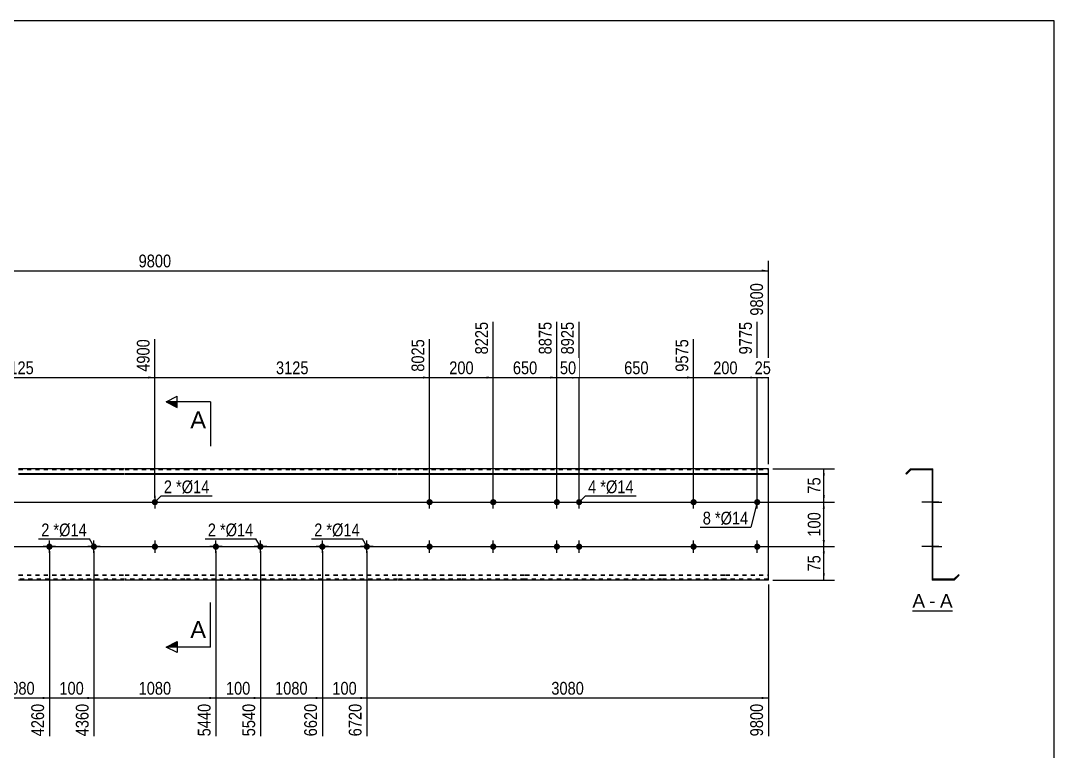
# Model space of a CAD drawing. Header units: millimetres. Extents: x -63 to 340, y -164 to 113.
# Drawn here: x 107.6 to 339.8, y -51 to 113.2 of the extents above; entities that cross this region are included whole.
import ezdxf

# ---------------------------------------------------------------- set-up
doc = ezdxf.new("R2010")
doc.units = ezdxf.units.MM
doc.linetypes.add('DXK_LINE_DOT1', pattern=[1.8814, 0.9407, -0.9407])
doc.styles.add('Arial', font='ARIAL.TTF', dxfattribs={"height": 0.2})
doc.styles.add('Arial Narrow', font='ARIALN.TTF', dxfattribs={"height": 0.2})

# ---------------------------------------------------------------- blocks, each defined once
blk = doc.blocks.new('Unknown-629082155-1911')
at = {"color": 5, "linetype": 'Continuous'}
for p, q in [((339.77, 113.17), (-60.23, 113.17)), ((339.77, -163.83), (339.77, 113.17))]:
    blk.add_line(p, q, dxfattribs=at)
blk = doc.blocks.new('Unknown-629082155-12 - 1239')
at = {"color": 7, "linetype": 'Continuous'}
blk.add_line((307.9, -19.45), (316.93, -19.45), dxfattribs=at)
at = {"color": 0, "linetype": 'Continuous'}
blk.add_wipeout([(310.74, -18.7), (310.74, -15.5), (307.9, -15.5), (307.9, -18.7)], dxfattribs=at)
blk.add_wipeout([(313.13, -18.7), (313.13, -15.5), (311.7, -15.5), (311.7, -18.7)], dxfattribs=at)
at = {"color": 96, "linetype": 'Continuous', "style": 'Arial'}
blk.add_text('A', height=3.06, dxfattribs=at).set_placement((307.9, -18.7))
at = {"color": 0, "linetype": 'Continuous'}
blk.add_wipeout([(316.93, -18.7), (316.93, -15.5), (314.09, -15.5), (314.09, -18.7)], dxfattribs=at)
at = {"color": 96, "linetype": 'Continuous', "style": 'Arial'}
for s, p in [('A', (314.09, -18.7)), ('-', (311.7, -18.7))]:
    blk.add_text(s, height=3.06, dxfattribs=at).set_placement(p)
blk = doc.blocks.new('Bolt-629082155-1223 - 1203')
at = {"linetype": 'Continuous'}
for points in [[(213.07, -5, -1), (214.47, -5, -1)], [(258.06, -5, -1), (259.46, -5, -1)]]:
    blk.add_hatch(color=3, dxfattribs=at).paths.add_polyline_path(points)
at = {"color": 3, "linetype": 'Continuous'}
for p, q in [((213.77, -6.4), (213.77, -3.6)), ((258.76, -6.4), (258.76, -3.6)), ((212.37, -5), (215.17, -5)), ((257.36, -5), (260.16, -5))]:
    blk.add_line(p, q, dxfattribs=at)
blk = doc.blocks.new('Part-629082155-1218 - 1203')
at = {"color": 2, "linetype": 'Continuous'}
for p, q in [((130.98, 12.5), (107.18, 12.5)), ((144.48, 12.5), (131.08, 12.5)), ((168.38, 12.5), (144.58, 12.5)), ((192.28, 12.5), (168.48, 12.5)), ((206.57, 12.5), (192.38, 12.5)), ((220.86, 12.5), (206.67, 12.5)), ((251.56, 12.5), (220.96, 12.5)), ((265.85, 12.5), (251.66, 12.5)), ((275.55, 12.5), (265.95, 12.5)), ((275.55, -12.5), (275.55, 12.5)), ((107.18, 11.44), (130.98, 11.44)), ((107.18, 11.3), (130.98, 11.3)), ((131.08, 11.44), (144.48, 11.44)), ((131.08, 11.3), (144.48, 11.3)), ((144.58, 11.44), (168.38, 11.44)), ((144.58, 11.3), (168.38, 11.3)), ((168.48, 11.44), (192.28, 11.44)), ((168.48, 11.3), (192.28, 11.3)), ((192.38, 11.44), (206.57, 11.44)), ((192.38, 11.3), (206.57, 11.3)), ((206.67, 11.44), (220.86, 11.44)), ((206.67, 11.3), (220.86, 11.3)), ((220.96, 11.44), (251.56, 11.44)), ((220.96, 11.3), (251.56, 11.3)), ((251.66, 11.44), (265.85, 11.44)), ((251.66, 11.3), (265.85, 11.3)), ((265.95, 11.44), (275.55, 11.44)), ((265.95, 11.3), (275.55, 11.3)), ((130.98, -12.5), (107.18, -12.5)), ((144.48, -12.5), (131.08, -12.5)), ((168.38, -12.5), (144.58, -12.5)), ((192.28, -12.5), (168.48, -12.5)), ((206.57, -12.5), (192.38, -12.5)), ((220.86, -12.5), (206.67, -12.5)), ((251.56, -12.5), (220.96, -12.5)), ((265.85, -12.5), (251.66, -12.5)), ((275.55, -12.5), (265.95, -12.5))]:
    blk.add_line(p, q, dxfattribs=at)
at = {"color": 7, "linetype": 'DXK_LINE_DOT1'}
for p, q in [((107.18, 12.3), (130.98, 12.3)), ((131.08, 12.3), (144.48, 12.3)), ((144.58, 12.3), (168.38, 12.3)), ((168.48, 12.3), (192.28, 12.3)), ((192.38, 12.3), (206.57, 12.3)), ((206.67, 12.3), (220.86, 12.3)), ((220.96, 12.3), (251.56, 12.3)), ((251.66, 12.3), (265.85, 12.3)), ((265.95, 12.3), (275.55, 12.3)), ((107.18, -11.3), (130.98, -11.3)), ((107.18, -11.44), (130.98, -11.44)), ((131.08, -11.3), (144.48, -11.3)), ((131.08, -11.44), (144.48, -11.44)), ((144.58, -11.3), (168.38, -11.3)), ((144.58, -11.44), (168.38, -11.44)), ((168.48, -11.3), (192.28, -11.3)), ((168.48, -11.44), (192.28, -11.44)), ((192.38, -11.3), (206.57, -11.3)), ((192.38, -11.44), (206.57, -11.44)), ((206.67, -11.3), (220.86, -11.3)), ((206.67, -11.44), (220.86, -11.44)), ((220.96, -11.3), (251.56, -11.3)), ((220.96, -11.44), (251.56, -11.44)), ((251.66, -11.3), (265.85, -11.3)), ((251.66, -11.44), (265.85, -11.44)), ((265.95, -11.3), (275.55, -11.3)), ((265.95, -11.44), (275.55, -11.44)), ((130.98, -12.3), (107.18, -12.3)), ((144.48, -12.3), (131.08, -12.3)), ((168.38, -12.3), (144.58, -12.3)), ((192.28, -12.3), (168.48, -12.3)), ((206.57, -12.3), (192.38, -12.3)), ((220.86, -12.3), (206.67, -12.3)), ((251.56, -12.3), (220.96, -12.3)), ((265.85, -12.3), (251.66, -12.3)), ((275.55, -12.3), (265.95, -12.3))]:
    blk.add_line(p, q, dxfattribs=at)
blk = doc.blocks.new('Bolt-629082155-1224 - 1203')
at = {"linetype": 'Continuous'}
for points in [[(213.07, 5, -1), (214.47, 5, -1)], [(258.06, 5, -1), (259.46, 5, -1)]]:
    blk.add_hatch(color=3, dxfattribs=at).paths.add_polyline_path(points)
at = {"color": 3, "linetype": 'Continuous'}
for p, q in [((212.37, 5), (215.17, 5)), ((213.77, 3.6), (213.77, 6.4)), ((257.36, 5), (260.16, 5)), ((258.76, 3.6), (258.76, 6.4))]:
    blk.add_line(p, q, dxfattribs=at)
blk = doc.blocks.new('Bolt-629082155-1225 - 1203')
at = {"linetype": 'Continuous'}
for points in [[(227.36, 5, -1), (228.76, 5, -1)], [(232.36, 5, -1), (233.76, 5, -1)], [(227.36, -5, -1), (228.76, -5, -1)], [(232.36, -5, -1), (233.76, -5, -1)]]:
    blk.add_hatch(color=3, dxfattribs=at).paths.add_polyline_path(points)
at = {"color": 3, "linetype": 'Continuous'}
for p, q in [((226.66, 5), (229.46, 5)), ((228.06, 3.6), (228.06, 6.4)), ((231.66, 5), (234.46, 5)), ((233.06, 3.6), (233.06, 6.4)), ((228.06, -6.4), (228.06, -3.6)), ((233.06, -6.4), (233.06, -3.6)), ((226.66, -5), (229.46, -5)), ((231.66, -5), (234.46, -5))]:
    blk.add_line(p, q, dxfattribs=at)
blk = doc.blocks.new('Bolt-629082155-1226 - 1203')
at = {"linetype": 'Continuous'}
for points in [[(198.77, -5, -1), (200.17, -5, -1)], [(272.35, -5, -1), (273.75, -5, -1)]]:
    blk.add_hatch(color=3, dxfattribs=at).paths.add_polyline_path(points)
at = {"color": 3, "linetype": 'Continuous'}
for p, q in [((199.47, -6.4), (199.47, -3.6)), ((273.05, -6.4), (273.05, -3.6)), ((198.07, -5), (200.87, -5)), ((271.65, -5), (274.45, -5))]:
    blk.add_line(p, q, dxfattribs=at)
blk = doc.blocks.new('Bolt-629082155-1227 - 1203')
at = {"linetype": 'Continuous'}
for points in [[(198.77, 5, -1), (200.17, 5, -1)], [(272.35, 5, -1), (273.75, 5, -1)]]:
    blk.add_hatch(color=3, dxfattribs=at).paths.add_polyline_path(points)
at = {"color": 3, "linetype": 'Continuous'}
for p, q in [((198.07, 5), (200.87, 5)), ((199.47, 3.6), (199.47, 6.4)), ((271.65, 5), (274.45, 5)), ((273.05, 3.6), (273.05, 6.4))]:
    blk.add_line(p, q, dxfattribs=at)
blk = doc.blocks.new('Bolt-629082155-1228 - 1203')
at = {"linetype": 'Continuous'}
for points in [[(138.48, 5, -1), (137.08, 5, -1)], [(138.48, -5, -1), (137.08, -5, -1)]]:
    blk.add_hatch(color=3, dxfattribs=at).paths.add_polyline_path(points)
at = {"color": 3, "linetype": 'Continuous'}
for p, q in [((136.38, 5), (139.18, 5)), ((137.78, 6.4), (137.78, 3.6)), ((137.78, -3.6), (137.78, -6.4)), ((136.38, -5), (139.18, -5))]:
    blk.add_line(p, q, dxfattribs=at)
blk = doc.blocks.new('Bolt-629082155-1230 - 1203')
at = {"linetype": 'Continuous'}
for points in [[(175.38, -5.7, -1), (175.38, -4.3, -1)], [(185.38, -5.7, -1), (185.38, -4.3, -1)]]:
    blk.add_hatch(color=3, dxfattribs=at).paths.add_polyline_path(points)
at = {"color": 3, "linetype": 'Continuous'}
for p, q in [((175.38, -6.4), (175.38, -3.6)), ((185.38, -6.4), (185.38, -3.6)), ((176.78, -5), (173.98, -5)), ((186.78, -5), (183.98, -5))]:
    blk.add_line(p, q, dxfattribs=at)
blk = doc.blocks.new('Bolt-629082155-1231 - 1203')
at = {"linetype": 'Continuous'}
for points in [[(151.48, -5.7, -1), (151.48, -4.3, -1)], [(161.48, -5.7, -1), (161.48, -4.3, -1)]]:
    blk.add_hatch(color=3, dxfattribs=at).paths.add_polyline_path(points)
at = {"color": 3, "linetype": 'Continuous'}
for p, q in [((151.48, -6.4), (151.48, -3.6)), ((161.48, -6.4), (161.48, -3.6)), ((152.88, -5), (150.08, -5)), ((162.88, -5), (160.08, -5))]:
    blk.add_line(p, q, dxfattribs=at)
blk = doc.blocks.new('Bolt-629082155-1232 - 1203')
at = {"linetype": 'Continuous'}
for points in [[(114.08, -5.7, -1), (114.08, -4.3, -1)], [(124.08, -5.7, -1), (124.08, -4.3, -1)]]:
    blk.add_hatch(color=3, dxfattribs=at).paths.add_polyline_path(points)
at = {"color": 3, "linetype": 'Continuous'}
for p, q in [((114.08, -6.4), (114.08, -3.6)), ((124.08, -6.4), (124.08, -3.6)), ((115.48, -5), (112.68, -5)), ((125.48, -5), (122.68, -5))]:
    blk.add_line(p, q, dxfattribs=at)
blk = doc.blocks.new('Part-629082155-1241 - 1239')
at = {"color": 2, "linetype": 'Continuous'}
for p, q in [((307.51, 12.5), (306.45, 11.44)), ((307.6, 12.3), (306.6, 11.3)), ((307.51, 12.5), (312.51, 12.5)), ((307.6, 12.3), (312.31, 12.3)), ((312.31, 12.3), (312.31, -12.5)), ((312.51, -12.3), (312.51, 12.5)), ((306.45, 11.44), (306.6, 11.3)), ((317.23, -12.3), (318.23, -11.3)), ((317.31, -12.5), (318.38, -11.44)), ((318.38, -11.44), (318.23, -11.3)), ((317.31, -12.5), (312.31, -12.5)), ((317.23, -12.3), (312.51, -12.3))]:
    blk.add_line(p, q, dxfattribs=at)
blk = doc.blocks.new('Bolt-629082155-1242 - 1239')
at = {"linetype": 'Continuous'}
blk.add_hatch(color=3, dxfattribs=at).paths.add_polyline_path([(312.31, -4.3), (312.31, -5.7), (312.51, -5.7), (312.51, -4.3)])
blk.add_hatch(color=3, dxfattribs=at).paths.add_polyline_path([(312.31, -4.3), (312.31, -5.7), (312.51, -5.7), (312.51, -4.3)])
at = {"color": 3, "linetype": 'Continuous'}
for p, q in [((312.51, -4.3), (312.31, -4.3)), ((312.51, -4.3), (312.31, -4.3)), ((313.31, -5), (310.01, -5)), ((313.31, -5), (310.01, -5)), ((312.51, -5.7), (312.31, -5.7)), ((312.51, -5.7), (312.31, -5.7))]:
    blk.add_line(p, q, dxfattribs=at)
blk = doc.blocks.new('Bolt-629082155-1243 - 1239')
at = {"linetype": 'Continuous'}
blk.add_hatch(color=3, dxfattribs=at).paths.add_polyline_path([(312.31, 5.7), (312.31, 4.3), (312.51, 4.3), (312.51, 5.7)])
blk.add_hatch(color=3, dxfattribs=at).paths.add_polyline_path([(312.31, 5.7), (312.31, 4.3), (312.51, 4.3), (312.51, 5.7)])
at = {"color": 3, "linetype": 'Continuous'}
for p, q in [((313.31, 5), (310.01, 5)), ((313.31, 5), (310.01, 5)), ((312.51, 5.7), (312.31, 5.7)), ((312.51, 5.7), (312.31, 5.7)), ((312.51, 4.3), (312.31, 4.3)), ((312.51, 4.3), (312.31, 4.3))]:
    blk.add_line(p, q, dxfattribs=at)
blk = doc.blocks.new('Bolt-629082155-1244 - 1239')
at = {"linetype": 'Continuous'}
blk.add_hatch(color=3, dxfattribs=at).paths.add_polyline_path([(312.31, -4.3), (312.31, -5.7), (312.51, -5.7), (312.51, -4.3)])
blk.add_hatch(color=3, dxfattribs=at).paths.add_polyline_path([(312.31, -4.3), (312.31, -5.7), (312.51, -5.7), (312.51, -4.3)])
at = {"color": 3, "linetype": 'Continuous'}
for p, q in [((312.51, -4.3), (312.31, -4.3)), ((312.51, -4.3), (312.31, -4.3)), ((313.31, -5), (310.01, -5)), ((313.31, -5), (310.01, -5)), ((312.51, -5.7), (312.31, -5.7)), ((312.51, -5.7), (312.31, -5.7))]:
    blk.add_line(p, q, dxfattribs=at)
blk = doc.blocks.new('Bolt-629082155-1245 - 1239')
at = {"linetype": 'Continuous'}
blk.add_hatch(color=3, dxfattribs=at).paths.add_polyline_path([(312.31, 5.7), (312.31, 4.3), (312.51, 4.3), (312.51, 5.7)])
blk.add_hatch(color=3, dxfattribs=at).paths.add_polyline_path([(312.31, 5.7), (312.31, 4.3), (312.51, 4.3), (312.51, 5.7)])
at = {"color": 3, "linetype": 'Continuous'}
for p, q in [((313.31, 5), (310.01, 5)), ((313.31, 5), (310.01, 5)), ((312.51, 5.7), (312.31, 5.7)), ((312.51, 5.7), (312.31, 5.7)), ((312.51, 4.3), (312.31, 4.3)), ((312.51, 4.3), (312.31, 4.3))]:
    blk.add_line(p, q, dxfattribs=at)
blk = doc.blocks.new('Bolt-629082155-1246 - 1239')
at = {"linetype": 'Continuous'}
blk.add_hatch(color=3, dxfattribs=at).paths.add_polyline_path([(312.31, -4.3), (312.31, -5.7), (312.51, -5.7), (312.51, -4.3)])
blk.add_hatch(color=3, dxfattribs=at).paths.add_polyline_path([(312.31, -4.3), (312.31, -5.7), (312.51, -5.7), (312.51, -4.3)])
at = {"color": 3, "linetype": 'Continuous'}
for p, q in [((312.51, -4.3), (312.31, -4.3)), ((312.51, -4.3), (312.31, -4.3)), ((313.34, -5), (310.04, -5)), ((313.34, -5), (310.04, -5)), ((312.51, -5.7), (312.31, -5.7)), ((312.51, -5.7), (312.31, -5.7))]:
    blk.add_line(p, q, dxfattribs=at)
blk = doc.blocks.new('Bolt-629082155-1247 - 1239')
at = {"linetype": 'Continuous'}
blk.add_hatch(color=3, dxfattribs=at).paths.add_polyline_path([(312.31, 5.7), (312.31, 4.3), (312.51, 4.3), (312.51, 5.7)])
blk.add_hatch(color=3, dxfattribs=at).paths.add_polyline_path([(312.31, 5.7), (312.31, 4.3), (312.51, 4.3), (312.51, 5.7)])
at = {"color": 3, "linetype": 'Continuous'}
for p, q in [((313.34, 5), (310.04, 5)), ((313.34, 5), (310.04, 5)), ((312.51, 5.7), (312.31, 5.7)), ((312.51, 5.7), (312.31, 5.7)), ((312.51, 4.3), (312.31, 4.3)), ((312.51, 4.3), (312.31, 4.3))]:
    blk.add_line(p, q, dxfattribs=at)
blk = doc.blocks.new('Bolt-629082155-1248 - 1239')
at = {"linetype": 'Continuous'}
for points in [[(312.31, 5.7), (312.31, 4.3), (312.51, 4.3), (312.51, 5.7)], [(312.31, 5.7), (312.31, 4.3), (312.51, 4.3), (312.51, 5.7)], [(312.31, -4.3), (312.31, -5.7), (312.51, -5.7), (312.51, -4.3)], [(312.31, -4.3), (312.31, -5.7), (312.51, -5.7), (312.51, -4.3)]]:
    blk.add_hatch(color=3, dxfattribs=at).paths.add_polyline_path(points)
at = {"color": 3, "linetype": 'Continuous'}
for p, q in [((313.84, 5), (310.04, 5)), ((313.84, 5), (310.04, 5)), ((312.51, 5.7), (312.31, 5.7)), ((312.51, 5.7), (312.31, 5.7)), ((312.51, 4.3), (312.31, 4.3)), ((312.51, 4.3), (312.31, 4.3)), ((312.51, -4.3), (312.31, -4.3)), ((312.51, -4.3), (312.31, -4.3)), ((313.84, -5), (310.04, -5)), ((313.84, -5), (310.04, -5)), ((312.51, -5.7), (312.31, -5.7)), ((312.51, -5.7), (312.31, -5.7))]:
    blk.add_line(p, q, dxfattribs=at)
blk = doc.blocks.new('Bolt-629082155-1249 - 1239')
at = {"linetype": 'Continuous'}
blk.add_hatch(color=3, dxfattribs=at).paths.add_polyline_path([(312.31, -4.3), (312.31, -5.7), (312.51, -5.7), (312.51, -4.3)])
blk.add_hatch(color=3, dxfattribs=at).paths.add_polyline_path([(312.31, -4.3), (312.31, -5.7), (312.51, -5.7), (312.51, -4.3)])
at = {"color": 3, "linetype": 'Continuous'}
for p, q in [((312.51, -4.3), (312.31, -4.3)), ((312.51, -4.3), (312.31, -4.3)), ((313.34, -5), (310.04, -5)), ((313.34, -5), (310.04, -5)), ((312.51, -5.7), (312.31, -5.7)), ((312.51, -5.7), (312.31, -5.7))]:
    blk.add_line(p, q, dxfattribs=at)
blk = doc.blocks.new('Bolt-629082155-1250 - 1239')
at = {"linetype": 'Continuous'}
blk.add_hatch(color=3, dxfattribs=at).paths.add_polyline_path([(312.31, 5.7), (312.31, 4.3), (312.51, 4.3), (312.51, 5.7)])
blk.add_hatch(color=3, dxfattribs=at).paths.add_polyline_path([(312.31, 5.7), (312.31, 4.3), (312.51, 4.3), (312.51, 5.7)])
at = {"color": 3, "linetype": 'Continuous'}
for p, q in [((313.34, 5), (310.04, 5)), ((313.34, 5), (310.04, 5)), ((312.51, 5.7), (312.31, 5.7)), ((312.51, 5.7), (312.31, 5.7)), ((312.51, 4.3), (312.31, 4.3)), ((312.51, 4.3), (312.31, 4.3))]:
    blk.add_line(p, q, dxfattribs=at)
blk = doc.blocks.new('Bolt-629082155-1251 - 1239')
at = {"linetype": 'Continuous'}
for points in [[(312.51, 4.3), (312.51, 5.7), (312.31, 5.7), (312.31, 4.3)], [(312.51, -5.7), (312.51, -4.3), (312.31, -4.3), (312.31, -5.7)]]:
    blk.add_hatch(color=3, dxfattribs=at).paths.add_polyline_path(points)
at = {"color": 3, "linetype": 'Continuous'}
for p, q in [((312.31, 5.7), (312.51, 5.7)), ((312.31, 5), (314.51, 5)), ((312.31, 4.3), (312.51, 4.3)), ((312.31, -4.3), (312.51, -4.3)), ((312.31, -5), (314.51, -5)), ((312.31, -5.7), (312.51, -5.7))]:
    blk.add_line(p, q, dxfattribs=at)
blk = doc.blocks.new('Bolt-629082155-1252 - 1239')
at = {"linetype": 'Continuous'}
for points in [[(312.31, 5.7), (312.31, 4.3), (312.51, 4.3), (312.51, 5.7)], [(312.31, 5.7), (312.31, 4.3), (312.51, 4.3), (312.51, 5.7)], [(312.31, -4.3), (312.31, -5.7), (312.51, -5.7), (312.51, -4.3)], [(312.31, -4.3), (312.31, -5.7), (312.51, -5.7), (312.51, -4.3)]]:
    blk.add_hatch(color=3, dxfattribs=at).paths.add_polyline_path(points)
at = {"color": 3, "linetype": 'Continuous'}
for p, q in [((313.81, 5), (310.01, 5)), ((313.81, 5), (310.01, 5)), ((312.51, 5.7), (312.31, 5.7)), ((312.51, 5.7), (312.31, 5.7)), ((312.51, 4.3), (312.31, 4.3)), ((312.51, 4.3), (312.31, 4.3)), ((312.51, -4.3), (312.31, -4.3)), ((312.51, -4.3), (312.31, -4.3)), ((313.81, -5), (310.01, -5)), ((313.81, -5), (310.01, -5)), ((312.51, -5.7), (312.31, -5.7)), ((312.51, -5.7), (312.31, -5.7))]:
    blk.add_line(p, q, dxfattribs=at)
blk = doc.blocks.new('Bolt-629082155-1253 - 1239')
at = {"linetype": 'Continuous'}
blk.add_hatch(color=3, dxfattribs=at).paths.add_polyline_path([(312.51, -5.7), (312.51, -4.3), (312.31, -4.3), (312.31, -5.7)])
blk.add_hatch(color=3, dxfattribs=at).paths.add_polyline_path([(312.51, -5.7), (312.51, -4.3), (312.31, -4.3), (312.31, -5.7)])
at = {"color": 3, "linetype": 'Continuous'}
for p, q in [((312.51, -4.3), (312.31, -4.3)), ((312.51, -4.3), (312.31, -4.3)), ((313.26, -5), (310.51, -5)), ((313.26, -5), (310.51, -5)), ((312.51, -5.7), (312.31, -5.7)), ((312.51, -5.7), (312.31, -5.7))]:
    blk.add_line(p, q, dxfattribs=at)
blk = doc.blocks.new('Bolt-629082155-1254 - 1239')
at = {"linetype": 'Continuous'}
blk.add_hatch(color=3, dxfattribs=at).paths.add_polyline_path([(312.51, -5.7), (312.51, -4.3), (312.31, -4.3), (312.31, -5.7)])
blk.add_hatch(color=3, dxfattribs=at).paths.add_polyline_path([(312.51, -5.7), (312.51, -4.3), (312.31, -4.3), (312.31, -5.7)])
at = {"color": 3, "linetype": 'Continuous'}
for p, q in [((312.51, -4.3), (312.31, -4.3)), ((312.51, -4.3), (312.31, -4.3)), ((313.26, -5), (310.51, -5)), ((313.26, -5), (310.51, -5)), ((312.51, -5.7), (312.31, -5.7)), ((312.51, -5.7), (312.31, -5.7))]:
    blk.add_line(p, q, dxfattribs=at)
blk = doc.blocks.new('Bolt-629082155-1255 - 1239')
at = {"linetype": 'Continuous'}
blk.add_hatch(color=3, dxfattribs=at).paths.add_polyline_path([(312.51, -5.7), (312.51, -4.3), (312.31, -4.3), (312.31, -5.7)])
blk.add_hatch(color=3, dxfattribs=at).paths.add_polyline_path([(312.51, -5.7), (312.51, -4.3), (312.31, -4.3), (312.31, -5.7)])
at = {"color": 3, "linetype": 'Continuous'}
for p, q in [((312.51, -4.3), (312.31, -4.3)), ((312.51, -4.3), (312.31, -4.3)), ((313.26, -5), (310.51, -5)), ((313.26, -5), (310.51, -5)), ((312.51, -5.7), (312.31, -5.7)), ((312.51, -5.7), (312.31, -5.7))]:
    blk.add_line(p, q, dxfattribs=at)
blk = doc.blocks.new('Bolt-629082155-1256 - 1239')
at = {"linetype": 'Continuous'}
blk.add_hatch(color=3, dxfattribs=at).paths.add_polyline_path([(312.51, -5.7), (312.51, -4.3), (312.31, -4.3), (312.31, -5.7)])
blk.add_hatch(color=3, dxfattribs=at).paths.add_polyline_path([(312.51, -5.7), (312.51, -4.3), (312.31, -4.3), (312.31, -5.7)])
at = {"color": 3, "linetype": 'Continuous'}
for p, q in [((312.51, -4.3), (312.31, -4.3)), ((312.51, -4.3), (312.31, -4.3)), ((313.26, -5), (310.51, -5)), ((313.26, -5), (310.51, -5)), ((312.51, -5.7), (312.31, -5.7)), ((312.51, -5.7), (312.31, -5.7))]:
    blk.add_line(p, q, dxfattribs=at)
blk = doc.blocks.new('StraightDimension-629082155-1279 - 1203')
at = {"linetype": 'Continuous'}
blk.add_hatch(color=7, dxfattribs=at).paths.add_polyline_path([(271.55, 33.25), (273.05, 33), (271.55, 32.75)])
at = {"color": 7, "linetype": 'Continuous'}
for p, q in [((273.05, 6), (273.05, 45.51)), ((258.76, 6), (258.76, 41.61)), ((258.76, 33), (273.05, 33))]:
    blk.add_line(p, q, dxfattribs=at)
at = {"color": 0}
blk.add_wipeout([(269.25, 33.15), (269.25, 37.35), (262.56, 37.35), (262.56, 33.15)], dxfattribs=at)
at = {"color": 0, "linetype": 'Continuous'}
blk.add_wipeout([(272.45, 46.11), (268.25, 46.11), (268.25, 37.6), (272.45, 37.6)], dxfattribs=at)
at = {"color": 3, "linetype": 'Continuous', "style": 'Arial Narrow'}
blk.add_text('9775', height=2.863, rotation=90.0002, dxfattribs=at).set_placement((271.85, 38.2))
at = {"color": 3, "style": 'Arial Narrow'}
blk.add_text('200', height=2.863, dxfattribs=at).set_placement((263.16, 33.75))
blk = doc.blocks.new('StraightDimension-629082155-1353 - 1203')
at = {"linetype": 'Continuous'}
blk.add_hatch(color=7, dxfattribs=at).paths.add_polyline_path([(173.88, -38.75), (175.38, -39), (173.88, -39.25)])
at = {"color": 7, "linetype": 'Continuous'}
for p, q in [((161.48, -6), (161.48, -47.61)), ((175.38, -6), (175.38, -47.61)), ((161.48, -39), (175.38, -39))]:
    blk.add_line(p, q, dxfattribs=at)
at = {"color": 0}
blk.add_wipeout([(172.68, -38.85), (172.68, -34.65), (164.17, -34.65), (164.17, -38.85)], dxfattribs=at)
at = {"color": 3, "style": 'Arial Narrow'}
blk.add_text('1080', height=2.863, dxfattribs=at).set_placement((164.77, -38.25))
at = {"color": 0, "linetype": 'Continuous'}
blk.add_wipeout([(174.78, -39.7), (170.58, -39.7), (170.58, -48.21), (174.78, -48.21)], dxfattribs=at)
at = {"color": 3, "linetype": 'Continuous', "style": 'Arial Narrow'}
blk.add_text('6620', height=2.863, rotation=90.0002, dxfattribs=at).set_placement((174.18, -47.61))
blk = doc.blocks.new('StraightDimension-629082155-1284 - 1203')
at = {"linetype": 'Continuous'}
blk.add_hatch(color=7, dxfattribs=at).paths.add_polyline_path([(197.97, 33.25), (199.47, 33), (197.97, 32.75)])
at = {"color": 7, "linetype": 'Continuous'}
for p, q in [((137.78, 6), (137.78, 41.61)), ((199.47, 6), (199.47, 41.61)), ((137.78, 33), (199.47, 33))]:
    blk.add_line(p, q, dxfattribs=at)
at = {"color": 0, "linetype": 'Continuous'}
blk.add_wipeout([(198.87, 42.21), (194.67, 42.21), (194.67, 33.7), (198.87, 33.7)], dxfattribs=at)
at = {"color": 0}
blk.add_wipeout([(172.88, 33.15), (172.88, 37.35), (164.37, 37.35), (164.37, 33.15)], dxfattribs=at)
at = {"color": 3, "linetype": 'Continuous', "style": 'Arial Narrow'}
blk.add_text('8025', height=2.863, rotation=90.0002, dxfattribs=at).set_placement((198.27, 34.3))
at = {"color": 3, "style": 'Arial Narrow'}
blk.add_text('3125', height=2.863, dxfattribs=at).set_placement((164.97, 33.75))
blk = doc.blocks.new('StraightDimension-629082155-1283 - 1203')
at = {"linetype": 'Continuous'}
blk.add_hatch(color=7, dxfattribs=at).paths.add_polyline_path([(212.27, 33.25), (213.77, 33), (212.27, 32.75)])
at = {"color": 7, "linetype": 'Continuous'}
for p, q in [((213.77, 6), (213.77, 45.51)), ((199.47, 6), (199.47, 41.61)), ((199.47, 33), (213.77, 33))]:
    blk.add_line(p, q, dxfattribs=at)
at = {"color": 0}
blk.add_wipeout([(209.96, 33.15), (209.96, 37.35), (203.28, 37.35), (203.28, 33.15)], dxfattribs=at)
at = {"color": 0, "linetype": 'Continuous'}
blk.add_wipeout([(213.17, 46.11), (208.97, 46.11), (208.97, 37.6), (213.17, 37.6)], dxfattribs=at)
at = {"color": 3, "linetype": 'Continuous', "style": 'Arial Narrow'}
blk.add_text('8225', height=2.863, rotation=90.0002, dxfattribs=at).set_placement((212.57, 38.2))
at = {"color": 3, "style": 'Arial Narrow'}
blk.add_text('200', height=2.863, dxfattribs=at).set_placement((203.88, 33.75))
blk = doc.blocks.new('StraightDimension-629082155-1357 - 1203')
at = {"linetype": 'Continuous'}
blk.add_hatch(color=7, dxfattribs=at).paths.add_polyline_path([(112.58, -38.75), (114.08, -39), (112.58, -39.25)])
at = {"color": 7, "linetype": 'Continuous'}
for p, q in [((100.18, -6), (100.18, -47.61)), ((114.08, -6), (114.08, -47.61)), ((100.18, -39), (114.08, -39))]:
    blk.add_line(p, q, dxfattribs=at)
at = {"color": 0}
blk.add_wipeout([(111.38, -38.85), (111.38, -34.65), (102.87, -34.65), (102.87, -38.85)], dxfattribs=at)
at = {"color": 3, "style": 'Arial Narrow'}
blk.add_text('1080', height=2.863, dxfattribs=at).set_placement((103.47, -38.25))
at = {"color": 0, "linetype": 'Continuous'}
blk.add_wipeout([(113.48, -39.7), (109.28, -39.7), (109.28, -48.21), (113.48, -48.21)], dxfattribs=at)
at = {"color": 3, "linetype": 'Continuous', "style": 'Arial Narrow'}
blk.add_text('4260', height=2.863, rotation=90.0002, dxfattribs=at).set_placement((112.88, -47.61))
blk = doc.blocks.new('StraightDimension-629082155-1282 - 1203')
at = {"linetype": 'Continuous'}
blk.add_hatch(color=7, dxfattribs=at).paths.add_polyline_path([(226.56, 33.25), (228.06, 33), (226.56, 32.75)])
at = {"color": 7, "linetype": 'Continuous'}
for p, q in [((213.77, 6), (213.77, 45.51)), ((228.06, 6), (228.06, 45.51)), ((213.77, 33), (228.06, 33))]:
    blk.add_line(p, q, dxfattribs=at)
at = {"color": 0}
blk.add_wipeout([(224.26, 33.15), (224.26, 37.35), (217.57, 37.35), (217.57, 33.15)], dxfattribs=at)
at = {"color": 0, "linetype": 'Continuous'}
blk.add_wipeout([(227.46, 46.11), (223.26, 46.11), (223.26, 37.6), (227.46, 37.6)], dxfattribs=at)
at = {"color": 3, "linetype": 'Continuous', "style": 'Arial Narrow'}
blk.add_text('8875', height=2.863, rotation=90.0002, dxfattribs=at).set_placement((226.86, 38.2))
at = {"color": 3, "style": 'Arial Narrow'}
blk.add_text('650', height=2.863, dxfattribs=at).set_placement((218.17, 33.75))
blk = doc.blocks.new('StraightDimension-629082155-1356 - 1203')
at = {"linetype": 'Continuous'}
blk.add_hatch(color=7, dxfattribs=at).paths.add_polyline_path([(122.58, -38.75), (124.08, -39), (122.58, -39.25)])
at = {"color": 7, "linetype": 'Continuous'}
for p, q in [((114.08, -6), (114.08, -47.61)), ((124.08, -6), (124.08, -47.61)), ((114.08, -39), (124.08, -39))]:
    blk.add_line(p, q, dxfattribs=at)
at = {"color": 0}
blk.add_wipeout([(122.42, -38.85), (122.42, -34.65), (115.73, -34.65), (115.73, -38.85)], dxfattribs=at)
at = {"color": 3, "style": 'Arial Narrow'}
blk.add_text('100', height=2.863, dxfattribs=at).set_placement((116.33, -38.25))
at = {"color": 0, "linetype": 'Continuous'}
blk.add_wipeout([(123.48, -39.7), (119.28, -39.7), (119.28, -48.21), (123.48, -48.21)], dxfattribs=at)
at = {"color": 3, "linetype": 'Continuous', "style": 'Arial Narrow'}
blk.add_text('4360', height=2.863, rotation=90.0002, dxfattribs=at).set_placement((122.88, -47.61))
blk = doc.blocks.new('StraightDimension-629082155-1419 - 1203')
at = {"linetype": 'Continuous'}
blk.add_hatch(color=7, dxfattribs=at).paths.add_polyline_path([(274.05, 57.25), (275.55, 57), (274.05, 56.75)])
at = {"color": 7, "linetype": 'Continuous'}
for p, q in [((275.55, 13.5), (275.55, 59.25)), ((0, 57), (275.55, 57))]:
    blk.add_line(p, q, dxfattribs=at)
at = {"color": 0}
blk.add_wipeout([(142.03, 57.15), (142.03, 61.35), (133.52, 61.35), (133.52, 57.15)], dxfattribs=at)
at = {"color": 3, "style": 'Arial Narrow'}
blk.add_text('9800', height=2.863, dxfattribs=at).set_placement((134.12, 57.75))
blk = doc.blocks.new('StraightDimension-629082155-1355 - 1203')
at = {"linetype": 'Continuous'}
blk.add_hatch(color=7, dxfattribs=at).paths.add_polyline_path([(149.98, -38.75), (151.48, -39), (149.98, -39.25)])
at = {"color": 7, "linetype": 'Continuous'}
for p, q in [((124.08, -6), (124.08, -47.61)), ((151.48, -6), (151.48, -47.61)), ((124.08, -39), (151.48, -39))]:
    blk.add_line(p, q, dxfattribs=at)
at = {"color": 0}
blk.add_wipeout([(142.03, -38.85), (142.03, -34.65), (133.52, -34.65), (133.52, -38.85)], dxfattribs=at)
at = {"color": 0, "linetype": 'Continuous'}
blk.add_wipeout([(150.88, -39.7), (146.68, -39.7), (146.68, -48.21), (150.88, -48.21)], dxfattribs=at)
at = {"color": 3, "style": 'Arial Narrow'}
blk.add_text('1080', height=2.863, dxfattribs=at).set_placement((134.12, -38.25))
at = {"color": 3, "linetype": 'Continuous', "style": 'Arial Narrow'}
blk.add_text('5440', height=2.863, rotation=90.0002, dxfattribs=at).set_placement((150.28, -47.61))
blk = doc.blocks.new('StraightDimension-629082155-1280 - 1203')
at = {"linetype": 'Continuous'}
blk.add_hatch(color=7, dxfattribs=at).paths.add_polyline_path([(257.26, 33.25), (258.76, 33), (257.26, 32.75)])
at = {"color": 7, "linetype": 'Continuous'}
for p, q in [((233.06, 6), (233.06, 45.51)), ((258.76, 6), (258.76, 41.61)), ((233.06, 33), (258.76, 33))]:
    blk.add_line(p, q, dxfattribs=at)
at = {"color": 0, "linetype": 'Continuous'}
blk.add_wipeout([(258.16, 42.21), (253.96, 42.21), (253.96, 33.7), (258.16, 33.7)], dxfattribs=at)
at = {"color": 0}
blk.add_wipeout([(249.25, 33.15), (249.25, 37.35), (242.57, 37.35), (242.57, 33.15)], dxfattribs=at)
at = {"color": 3, "linetype": 'Continuous', "style": 'Arial Narrow'}
blk.add_text('9575', height=2.863, rotation=90.0002, dxfattribs=at).set_placement((257.56, 34.3))
at = {"color": 3, "style": 'Arial Narrow'}
blk.add_text('650', height=2.863, dxfattribs=at).set_placement((243.17, 33.75))
blk = doc.blocks.new('StraightDimension-629082155-1354 - 1203')
at = {"linetype": 'Continuous'}
blk.add_hatch(color=7, dxfattribs=at).paths.add_polyline_path([(159.98, -38.75), (161.48, -39), (159.98, -39.25)])
at = {"color": 7, "linetype": 'Continuous'}
for p, q in [((151.48, -6), (151.48, -47.61)), ((161.48, -6), (161.48, -47.61)), ((151.48, -39), (161.48, -39))]:
    blk.add_line(p, q, dxfattribs=at)
at = {"color": 0}
blk.add_wipeout([(159.82, -38.85), (159.82, -34.65), (153.13, -34.65), (153.13, -38.85)], dxfattribs=at)
at = {"color": 3, "style": 'Arial Narrow'}
blk.add_text('100', height=2.863, dxfattribs=at).set_placement((153.73, -38.25))
at = {"color": 0, "linetype": 'Continuous'}
blk.add_wipeout([(160.88, -39.7), (156.68, -39.7), (156.68, -48.21), (160.88, -48.21)], dxfattribs=at)
at = {"color": 3, "linetype": 'Continuous', "style": 'Arial Narrow'}
blk.add_text('5540', height=2.863, rotation=90.0002, dxfattribs=at).set_placement((160.28, -47.61))
blk = doc.blocks.new('StraightDimension-629082155-1387 - 1203')
at = {"linetype": 'Continuous'}
for points in [[(287.75, 11), (288, 12.5), (288.25, 11)], [(288.25, 6.5), (288, 5), (287.75, 6.5)]]:
    blk.add_hatch(color=7, dxfattribs=at).paths.add_polyline_path(points)
at = {"color": 7, "linetype": 'Continuous'}
for p, q in [((276.55, 12.5), (290.4, 12.5)), ((288, 5), (288, 12.5)), ((77.08, 5), (290.4, 5))]:
    blk.add_line(p, q, dxfattribs=at)
at = {"color": 0}
blk.add_wipeout([(287.85, 11.18), (283.65, 11.18), (283.65, 6.32), (287.85, 6.32)], dxfattribs=at)
at = {"color": 3, "style": 'Arial Narrow'}
blk.add_text('75', height=2.863, rotation=90.0002, dxfattribs=at).set_placement((287.25, 6.92))
blk = doc.blocks.new('StraightDimension-629082155-1388 - 1203')
at = {"linetype": 'Continuous'}
for points in [[(287.75, 3.5), (288, 5), (288.25, 3.5)], [(288.25, -3.5), (288, -5), (287.75, -3.5)]]:
    blk.add_hatch(color=7, dxfattribs=at).paths.add_polyline_path(points)
at = {"color": 7, "linetype": 'Continuous'}
for p, q in [((77.08, 5), (290.4, 5)), ((288, -5), (288, 5)), ((77.08, -5), (290.4, -5))]:
    blk.add_line(p, q, dxfattribs=at)
at = {"color": 0}
blk.add_wipeout([(287.85, 3.34), (283.65, 3.34), (283.65, -3.34), (287.85, -3.34)], dxfattribs=at)
at = {"color": 3, "style": 'Arial Narrow'}
blk.add_text('100', height=2.863, rotation=90.0002, dxfattribs=at).set_placement((287.25, -2.74))
blk = doc.blocks.new('StraightDimension-629082155-1389 - 1203')
at = {"linetype": 'Continuous'}
for points in [[(287.75, -6.5), (288, -5), (288.25, -6.5)], [(288.25, -11), (288, -12.5), (287.75, -11)]]:
    blk.add_hatch(color=7, dxfattribs=at).paths.add_polyline_path(points)
at = {"color": 7, "linetype": 'Continuous'}
for p, q in [((77.08, -5), (290.4, -5)), ((288, -12.5), (288, -5)), ((276.55, -12.5), (290.4, -12.5))]:
    blk.add_line(p, q, dxfattribs=at)
at = {"color": 0}
blk.add_wipeout([(287.85, -6.32), (283.65, -6.32), (283.65, -11.18), (287.85, -11.18)], dxfattribs=at)
at = {"color": 3, "style": 'Arial Narrow'}
blk.add_text('75', height=2.863, rotation=90.0002, dxfattribs=at).set_placement((287.25, -10.58))
blk = doc.blocks.new('StraightDimension-629082155-1285 - 1203')
at = {"linetype": 'Continuous'}
blk.add_hatch(color=7, dxfattribs=at).paths.add_polyline_path([(136.28, 33.25), (137.78, 33), (136.28, 32.75)])
at = {"color": 7, "linetype": 'Continuous'}
for p, q in [((76.08, 6), (76.08, 45.51)), ((137.78, 6), (137.78, 41.61)), ((76.08, 33), (137.78, 33))]:
    blk.add_line(p, q, dxfattribs=at)
at = {"color": 0, "linetype": 'Continuous'}
blk.add_wipeout([(137.18, 42.21), (132.98, 42.21), (132.98, 33.7), (137.18, 33.7)], dxfattribs=at)
at = {"color": 0}
blk.add_wipeout([(111.18, 33.15), (111.18, 37.35), (102.67, 37.35), (102.67, 33.15)], dxfattribs=at)
at = {"color": 3, "linetype": 'Continuous', "style": 'Arial Narrow'}
blk.add_text('4900', height=2.863, rotation=90.0002, dxfattribs=at).set_placement((136.58, 34.3))
at = {"color": 3, "style": 'Arial Narrow'}
blk.add_text('3125', height=2.863, dxfattribs=at).set_placement((103.27, 33.75))
blk = doc.blocks.new('StraightDimension-629082155-1278 - 1203')
at = {"linetype": 'Continuous'}
blk.add_hatch(color=7, dxfattribs=at).paths.add_polyline_path([(274.05, 33.25), (275.55, 33), (274.05, 32.75)])
at = {"color": 7, "linetype": 'Continuous'}
for p, q in [((275.55, 13.5), (275.55, 54.21)), ((273.05, 6), (273.05, 45.51)), ((273.05, 33), (275.55, 33))]:
    blk.add_line(p, q, dxfattribs=at)
at = {"color": 0, "linetype": 'Continuous'}
blk.add_wipeout([(274.95, 54.81), (270.75, 54.81), (270.75, 46.3), (274.95, 46.3)], dxfattribs=at)
at = {"color": 0}
blk.add_wipeout([(276.73, 33.15), (276.73, 37.35), (271.87, 37.35), (271.87, 33.15)], dxfattribs=at)
at = {"color": 3, "linetype": 'Continuous', "style": 'Arial Narrow'}
blk.add_text('9800', height=2.863, rotation=90.0002, dxfattribs=at).set_placement((274.35, 46.9))
at = {"color": 3, "style": 'Arial Narrow'}
blk.add_text('25', height=2.863, dxfattribs=at).set_placement((272.47, 33.75))
blk = doc.blocks.new('StraightDimension-629082155-1281 - 1203')
at = {"linetype": 'Continuous'}
blk.add_hatch(color=7, dxfattribs=at).paths.add_polyline_path([(231.56, 33.25), (233.06, 33), (231.56, 32.75)])
at = {"color": 7, "linetype": 'Continuous'}
for p, q in [((228.06, 6), (228.06, 45.51)), ((233.06, 6), (233.06, 45.51)), ((228.06, 33), (233.06, 33))]:
    blk.add_line(p, q, dxfattribs=at)
at = {"color": 0}
blk.add_wipeout([(232.99, 33.15), (232.99, 37.35), (228.13, 37.35), (228.13, 33.15)], dxfattribs=at)
at = {"color": 0, "linetype": 'Continuous'}
blk.add_wipeout([(232.46, 46.11), (228.26, 46.11), (228.26, 37.6), (232.46, 37.6)], dxfattribs=at)
at = {"color": 3, "linetype": 'Continuous', "style": 'Arial Narrow'}
blk.add_text('8925', height=2.863, rotation=90.0002, dxfattribs=at).set_placement((231.86, 38.2))
at = {"color": 3, "style": 'Arial Narrow'}
blk.add_text('50', height=2.863, dxfattribs=at).set_placement((228.73, 33.75))
blk = doc.blocks.new('StraightDimension-629082155-1351 - 1203')
at = {"linetype": 'Continuous'}
blk.add_hatch(color=7, dxfattribs=at).paths.add_polyline_path([(274.05, -38.75), (275.55, -39), (274.05, -39.25)])
at = {"color": 7, "linetype": 'Continuous'}
for p, q in [((185.38, -6), (185.38, -47.61)), ((275.55, -13.5), (275.55, -47.61)), ((185.38, -39), (275.55, -39))]:
    blk.add_line(p, q, dxfattribs=at)
at = {"color": 0}
blk.add_wipeout([(234.72, -38.85), (234.72, -34.65), (226.21, -34.65), (226.21, -38.85)], dxfattribs=at)
at = {"color": 0, "linetype": 'Continuous'}
blk.add_wipeout([(274.95, -39.7), (270.75, -39.7), (270.75, -48.21), (274.95, -48.21)], dxfattribs=at)
at = {"color": 3, "style": 'Arial Narrow'}
blk.add_text('3080', height=2.863, dxfattribs=at).set_placement((226.81, -38.25))
at = {"color": 3, "linetype": 'Continuous', "style": 'Arial Narrow'}
blk.add_text('9800', height=2.863, rotation=90.0002, dxfattribs=at).set_placement((274.35, -47.61))
blk = doc.blocks.new('StraightDimension-629082155-1352 - 1203')
at = {"linetype": 'Continuous'}
blk.add_hatch(color=7, dxfattribs=at).paths.add_polyline_path([(183.88, -38.75), (185.38, -39), (183.88, -39.25)])
at = {"color": 7, "linetype": 'Continuous'}
for p, q in [((175.38, -6), (175.38, -47.61)), ((185.38, -6), (185.38, -47.61)), ((175.38, -39), (185.38, -39))]:
    blk.add_line(p, q, dxfattribs=at)
at = {"color": 0}
blk.add_wipeout([(183.72, -38.85), (183.72, -34.65), (177.03, -34.65), (177.03, -38.85)], dxfattribs=at)
at = {"color": 3, "style": 'Arial Narrow'}
blk.add_text('100', height=2.863, dxfattribs=at).set_placement((177.63, -38.25))
at = {"color": 0, "linetype": 'Continuous'}
blk.add_wipeout([(184.78, -39.7), (180.58, -39.7), (180.58, -48.21), (184.78, -48.21)], dxfattribs=at)
at = {"color": 3, "linetype": 'Continuous', "style": 'Arial Narrow'}
blk.add_text('6720', height=2.863, rotation=90.0002, dxfattribs=at).set_placement((184.18, -47.61))
blk = doc.blocks.new('SectionMark-629082155-1276 - 1203')
at = {"linetype": 'Continuous'}
for points in [[(142.78, 27.55), (142.78, 26.3), (140.28, 27.55)], [(142.78, -26.3), (142.78, -27.55), (140.28, -27.55)]]:
    blk.add_hatch(color=30, dxfattribs=at).paths.add_polyline_path(points)
at = {"color": 30, "linetype": 'Continuous'}
for p, q in [((140.28, 27.55), (142.78, 28.8)), ((142.78, 26.3), (142.78, 28.8)), ((150.28, 27.55), (140.28, 27.55)), ((140.28, 27.55), (142.78, 26.3)), ((140.28, -27.55), (142.78, -26.3)), ((150.28, -27.55), (140.28, -27.55)), ((142.78, -28.8), (140.28, -27.55)), ((142.78, -26.3), (142.78, -28.8))]:
    blk.add_line(p, q, dxfattribs=at)
at = {"color": 0, "linetype": 'Continuous'}
for points in [[(149.28, 21.55), (149.28, 25.55), (145.72, 25.55), (145.72, 21.55)], [(149.28, -25.55), (149.28, -21.55), (145.72, -21.55), (145.72, -25.55)]]:
    blk.add_wipeout(points, dxfattribs=at)
at = {"color": 30, "linetype": 'Continuous'}
for p, q in [((150.28, 27.55), (150.28, 17.55)), ((150.28, -27.55), (150.28, -17.55))]:
    blk.add_line(p, q, dxfattribs=at)
at = {"color": 96, "linetype": 'Continuous', "style": 'Arial'}
for p in [(145.72, 21.55), (145.72, -25.55)]:
    blk.add_text('A', height=3.82, dxfattribs=at).set_placement(p)
blk = doc.blocks.new('MarkSet-629082155-1444 - 1203')
at = {"color": 0}
blk.add_wipeout([(262.65, -0.01), (262.65, 2.99), (260.82, 2.99), (260.82, -0.01)], dxfattribs=at)
blk.add_wipeout([(262.65, -0.01), (262.65, 2.99), (260.82, 2.99), (260.82, -0.01)], dxfattribs=at)
blk.add_wipeout([(264.82, -0.01), (264.82, 2.99), (263.55, 2.99), (263.55, -0.01)], dxfattribs=at)
blk.add_wipeout([(264.82, -0.01), (264.82, 2.99), (263.55, 2.99), (263.55, -0.01)], dxfattribs=at)
at = {"color": 3, "style": 'Arial Narrow'}
blk.add_text('8', height=2.86, dxfattribs=at).set_placement((260.82, -0.01))
at = {"color": 0}
blk.add_wipeout([(271.04, -0.01), (271.04, 2.99), (264.82, 2.99), (264.82, -0.01)], dxfattribs=at)
blk.add_wipeout([(271.04, -0.01), (271.04, 2.99), (264.82, 2.99), (264.82, -0.01)], dxfattribs=at)
at = {"color": 7, "linetype": 'Continuous'}
for p in [(273.05, 5), (260.22, -0.61)]:
    blk.add_line(p, (271.64, -0.61), dxfattribs=at)
at = {"color": 3, "style": 'Arial Narrow'}
for s, height, p in [('*', 2.86, (263.55, -0.01)), ('Ø14', 2.863, (264.82, -0.01))]:
    blk.add_text(s, height=height, dxfattribs=at).set_placement(p)
blk = doc.blocks.new('Mark-629082155-1449 - 1203')
at = {"color": 0}
blk.add_wipeout([(236.9, 7.01), (236.9, 10.01), (235.07, 10.01), (235.07, 7.01)], dxfattribs=at)
blk.add_wipeout([(236.9, 7.01), (236.9, 10.01), (235.07, 10.01), (235.07, 7.01)], dxfattribs=at)
at = {"color": 7, "linetype": 'Continuous'}
blk.add_line((233.06, 5), (234.47, 6.41), dxfattribs=at)
at = {"color": 0}
blk.add_wipeout([(239.08, 7.01), (239.08, 10.01), (237.8, 10.01), (237.8, 7.01)], dxfattribs=at)
blk.add_wipeout([(239.08, 7.01), (239.08, 10.01), (237.8, 10.01), (237.8, 7.01)], dxfattribs=at)
at = {"color": 3, "style": 'Arial Narrow'}
blk.add_text('4', height=2.86, dxfattribs=at).set_placement((235.07, 7.01))
at = {"color": 0}
blk.add_wipeout([(245.29, 7.01), (245.29, 10.01), (239.08, 10.01), (239.08, 7.01)], dxfattribs=at)
blk.add_wipeout([(245.29, 7.01), (245.29, 10.01), (239.08, 10.01), (239.08, 7.01)], dxfattribs=at)
at = {"color": 7, "linetype": 'Continuous'}
blk.add_line((234.47, 6.41), (245.89, 6.41), dxfattribs=at)
at = {"color": 3, "style": 'Arial Narrow'}
for s, height, p in [('*', 2.86, (237.8, 7.01)), ('Ø14', 2.863, (239.08, 7.01))]:
    blk.add_text(s, height=height, dxfattribs=at).set_placement(p)
blk = doc.blocks.new('Mark-629082155-1450 - 1203')
at = {"color": 0}
blk.add_wipeout([(141.62, 7.01), (141.62, 10.01), (139.79, 10.01), (139.79, 7.01)], dxfattribs=at)
blk.add_wipeout([(141.62, 7.01), (141.62, 10.01), (139.79, 10.01), (139.79, 7.01)], dxfattribs=at)
at = {"color": 7, "linetype": 'Continuous'}
blk.add_line((137.78, 5), (139.19, 6.41), dxfattribs=at)
at = {"color": 0}
blk.add_wipeout([(143.8, 7.01), (143.8, 10.01), (142.52, 10.01), (142.52, 7.01)], dxfattribs=at)
blk.add_wipeout([(143.8, 7.01), (143.8, 10.01), (142.52, 10.01), (142.52, 7.01)], dxfattribs=at)
at = {"color": 3, "style": 'Arial Narrow'}
blk.add_text('2', height=2.86, dxfattribs=at).set_placement((139.79, 7.01))
at = {"color": 0}
blk.add_wipeout([(150.01, 7.01), (150.01, 10.01), (143.8, 10.01), (143.8, 7.01)], dxfattribs=at)
blk.add_wipeout([(150.01, 7.01), (150.01, 10.01), (143.8, 10.01), (143.8, 7.01)], dxfattribs=at)
at = {"color": 7, "linetype": 'Continuous'}
blk.add_line((139.19, 6.41), (150.61, 6.41), dxfattribs=at)
at = {"color": 3, "style": 'Arial Narrow'}
for s, height, p in [('*', 2.86, (142.52, 7.01)), ('Ø14', 2.863, (143.8, 7.01))]:
    blk.add_text(s, height=height, dxfattribs=at).set_placement(p)
blk = doc.blocks.new('Mark-629082155-1452 - 1203')
at = {"color": 0}
blk.add_wipeout([(175.38, -2.67), (175.38, 0.33), (173.56, 0.33), (173.56, -2.67)], dxfattribs=at)
blk.add_wipeout([(175.38, -2.67), (175.38, 0.33), (173.56, 0.33), (173.56, -2.67)], dxfattribs=at)
blk.add_wipeout([(177.56, -2.67), (177.56, 0.33), (176.28, 0.33), (176.28, -2.67)], dxfattribs=at)
blk.add_wipeout([(177.56, -2.67), (177.56, 0.33), (176.28, 0.33), (176.28, -2.67)], dxfattribs=at)
at = {"color": 3, "style": 'Arial Narrow'}
blk.add_text('2', height=2.86, dxfattribs=at).set_placement((173.56, -2.67))
at = {"color": 0}
blk.add_wipeout([(183.78, -2.67), (183.78, 0.33), (177.56, 0.33), (177.56, -2.67)], dxfattribs=at)
blk.add_wipeout([(183.78, -2.67), (183.78, 0.33), (177.56, 0.33), (177.56, -2.67)], dxfattribs=at)
at = {"color": 7, "linetype": 'Continuous'}
for p in [(172.96, -3.27), (185.38, -5)]:
    blk.add_line(p, (184.38, -3.27), dxfattribs=at)
at = {"color": 3, "style": 'Arial Narrow'}
for s, height, p in [('*', 2.86, (176.28, -2.67)), ('Ø14', 2.863, (177.56, -2.67))]:
    blk.add_text(s, height=height, dxfattribs=at).set_placement(p)
blk = doc.blocks.new('Mark-629082155-1453 - 1203')
at = {"color": 0}
blk.add_wipeout([(151.48, -2.67), (151.48, 0.33), (149.66, 0.33), (149.66, -2.67)], dxfattribs=at)
blk.add_wipeout([(151.48, -2.67), (151.48, 0.33), (149.66, 0.33), (149.66, -2.67)], dxfattribs=at)
blk.add_wipeout([(153.66, -2.67), (153.66, 0.33), (152.38, 0.33), (152.38, -2.67)], dxfattribs=at)
blk.add_wipeout([(153.66, -2.67), (153.66, 0.33), (152.38, 0.33), (152.38, -2.67)], dxfattribs=at)
at = {"color": 3, "style": 'Arial Narrow'}
blk.add_text('2', height=2.86, dxfattribs=at).set_placement((149.66, -2.67))
at = {"color": 0}
blk.add_wipeout([(159.88, -2.67), (159.88, 0.33), (153.66, 0.33), (153.66, -2.67)], dxfattribs=at)
blk.add_wipeout([(159.88, -2.67), (159.88, 0.33), (153.66, 0.33), (153.66, -2.67)], dxfattribs=at)
at = {"color": 7, "linetype": 'Continuous'}
for p in [(149.06, -3.27), (161.48, -5)]:
    blk.add_line(p, (160.48, -3.27), dxfattribs=at)
at = {"color": 3, "style": 'Arial Narrow'}
for s, height, p in [('*', 2.86, (152.38, -2.67)), ('Ø14', 2.863, (153.66, -2.67))]:
    blk.add_text(s, height=height, dxfattribs=at).set_placement(p)
blk = doc.blocks.new('Mark-629082155-1454 - 1203')
at = {"color": 0}
blk.add_wipeout([(114.08, -2.67), (114.08, 0.33), (112.26, 0.33), (112.26, -2.67)], dxfattribs=at)
blk.add_wipeout([(114.08, -2.67), (114.08, 0.33), (112.26, 0.33), (112.26, -2.67)], dxfattribs=at)
blk.add_wipeout([(116.26, -2.67), (116.26, 0.33), (114.98, 0.33), (114.98, -2.67)], dxfattribs=at)
blk.add_wipeout([(116.26, -2.67), (116.26, 0.33), (114.98, 0.33), (114.98, -2.67)], dxfattribs=at)
at = {"color": 3, "style": 'Arial Narrow'}
blk.add_text('2', height=2.86, dxfattribs=at).set_placement((112.26, -2.67))
at = {"color": 0}
blk.add_wipeout([(122.48, -2.67), (122.48, 0.33), (116.26, 0.33), (116.26, -2.67)], dxfattribs=at)
blk.add_wipeout([(122.48, -2.67), (122.48, 0.33), (116.26, 0.33), (116.26, -2.67)], dxfattribs=at)
at = {"color": 7, "linetype": 'Continuous'}
for p in [(111.66, -3.27), (124.08, -5)]:
    blk.add_line(p, (123.08, -3.27), dxfattribs=at)
at = {"color": 3, "style": 'Arial Narrow'}
for s, height, p in [('*', 2.86, (114.98, -2.67)), ('Ø14', 2.863, (116.26, -2.67))]:
    blk.add_text(s, height=height, dxfattribs=at).set_placement(p)

msp = doc.modelspace()

# ---------------------------------------------------------------- block references
for name in ['Unknown-629082155-1911', 'Part-629082155-1218 - 1203', 'Part-629082155-1241 - 1239', 'Bolt-629082155-1228 - 1203', 'Bolt-629082155-1227 - 1203', 'Bolt-629082155-1224 - 1203', 'Bolt-629082155-1225 - 1203', 'Bolt-629082155-1243 - 1239', 'Bolt-629082155-1245 - 1239', 'Bolt-629082155-1252 - 1239', 'Bolt-629082155-1247 - 1239', 'Bolt-629082155-1248 - 1239', 'Bolt-629082155-1250 - 1239', 'Bolt-629082155-1251 - 1239', 'Bolt-629082155-1232 - 1203', 'Bolt-629082155-1231 - 1203', 'Bolt-629082155-1230 - 1203', 'Bolt-629082155-1226 - 1203', 'Bolt-629082155-1223 - 1203', 'Bolt-629082155-1242 - 1239', 'Bolt-629082155-1244 - 1239', 'Bolt-629082155-1246 - 1239', 'Bolt-629082155-1249 - 1239', 'Bolt-629082155-1253 - 1239', 'Bolt-629082155-1254 - 1239', 'Bolt-629082155-1255 - 1239', 'Bolt-629082155-1256 - 1239']:
    msp.add_blockref(name, (0, 0))

# ---------------------------------------------------------------- next in the draw order: block references
for name in ['StraightDimension-629082155-1279 - 1203', 'StraightDimension-629082155-1284 - 1203', 'StraightDimension-629082155-1357 - 1203', 'StraightDimension-629082155-1353 - 1203', 'Unknown-629082155-12 - 1239']:
    msp.add_blockref(name, (0, 0))

# ---------------------------------------------------------------- next in the draw order: block references
for name in ['StraightDimension-629082155-1283 - 1203', 'StraightDimension-629082155-1356 - 1203']:
    msp.add_blockref(name, (0, 0))

# ---------------------------------------------------------------- next in the draw order: block references
for name in ['StraightDimension-629082155-1282 - 1203', 'StraightDimension-629082155-1355 - 1203']:
    msp.add_blockref(name, (0, 0))

# ---------------------------------------------------------------- next in the draw order: block references
for name in ['StraightDimension-629082155-1419 - 1203', 'StraightDimension-629082155-1354 - 1203']:
    msp.add_blockref(name, (0, 0))

# ---------------------------------------------------------------- next in the draw order: block references
msp.add_blockref('StraightDimension-629082155-1280 - 1203', (0, 0))

# ---------------------------------------------------------------- next in the draw order: block references
msp.add_blockref('StraightDimension-629082155-1387 - 1203', (0, 0))

# ---------------------------------------------------------------- next in the draw order: block references
msp.add_blockref('StraightDimension-629082155-1388 - 1203', (0, 0))

# ---------------------------------------------------------------- next in the draw order: block references
for name in ['StraightDimension-629082155-1278 - 1203', 'StraightDimension-629082155-1285 - 1203', 'StraightDimension-629082155-1281 - 1203', 'StraightDimension-629082155-1389 - 1203']:
    msp.add_blockref(name, (0, 0))

# ---------------------------------------------------------------- next in the draw order: block references
for name in ['SectionMark-629082155-1276 - 1203', 'Mark-629082155-1449 - 1203', 'MarkSet-629082155-1444 - 1203', 'Mark-629082155-1454 - 1203', 'StraightDimension-629082155-1351 - 1203']:
    msp.add_blockref(name, (0, 0))

# ---------------------------------------------------------------- next in the draw order: block references
for name in ['Mark-629082155-1450 - 1203', 'Mark-629082155-1453 - 1203', 'StraightDimension-629082155-1352 - 1203']:
    msp.add_blockref(name, (0, 0))

# ---------------------------------------------------------------- next in the draw order: block references
msp.add_blockref('Mark-629082155-1452 - 1203', (0, 0))

doc.saveas('drawing.dxf')
